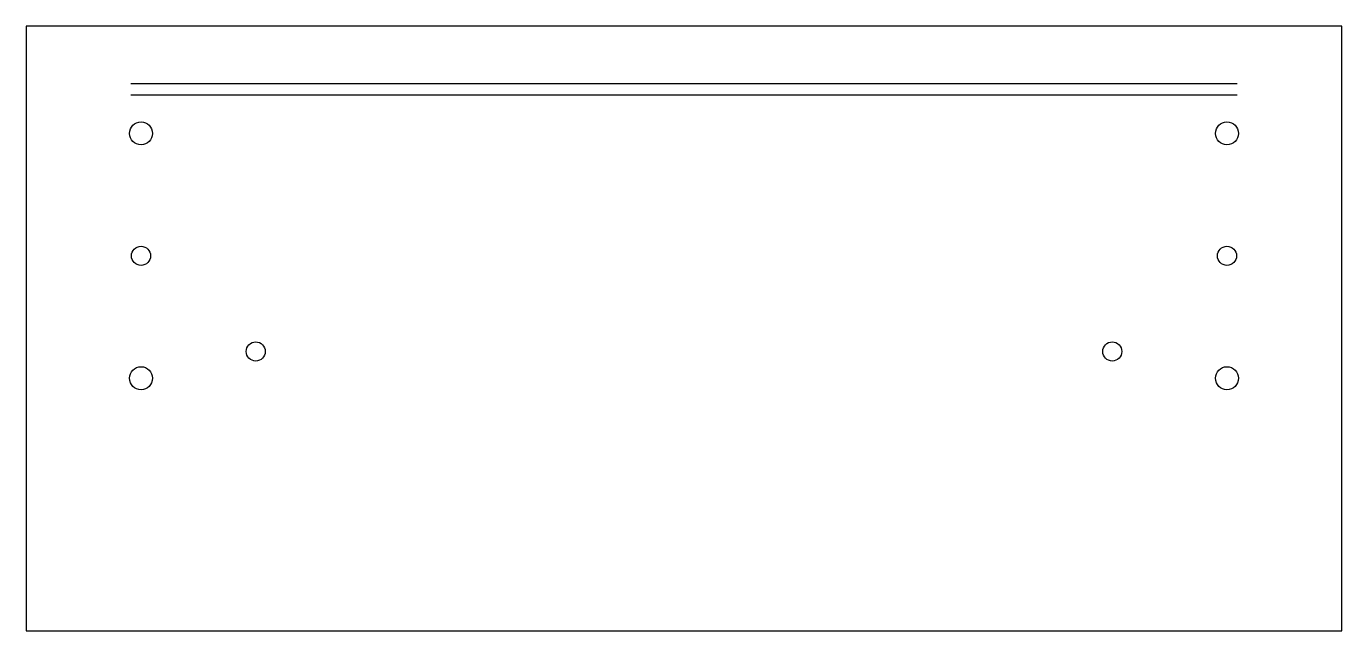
# Model space of a CAD drawing. Extents: x 0 to 344, y 0 to 158.
import ezdxf

# ---------------------------------------------------------------- set-up
doc = ezdxf.new("R2010")
doc.units = 0
for name, color, linetype in [('LAMA7K50', 7, 'CONTINUOUS'), ('LATOE10K50', 7, 'CONTINUOUS'), ('PANEL15K00', 7, 'CONTINUOUS'), ('VERTICA10K00', 7, 'CONTINUOUS'), ('VERTICA12K00', 7, 'CONTINUOUS'), ('VERTICA6K50', 7, 'CONTINUOUS')]:
    doc.layers.add(name, color=color, linetype=linetype)

msp = doc.modelspace()

# ---------------------------------------------------------------- linework, layer by layer
at = {"layer": 'LAMA7K50', "color": 0}
for p, q in [((316.661, 143), (27.339, 143)), ((316.661, 140), (27.339, 140))]:
    msp.add_line(p, q, dxfattribs=at)
at = {"layer": 'LATOE10K50', "color": 0}
for centre in [(60, 73), (284, 73)]:
    msp.add_circle(centre, 2.5, dxfattribs=at)
at = {"layer": 'PANEL15K00', "color": 0}
msp.add_lwpolyline([(0, 0), (344, 0), (344, 158), (0, 158)], close=True, dxfattribs=at)
at = {"layer": 'VERTICA10K00', "color": 0}
for centre in [(30, 98), (314, 98)]:
    msp.add_circle(centre, 2.5, dxfattribs=at)
at = {"layer": 'VERTICA12K00', "color": 0}
for centre in [(30, 130), (314, 130), (30, 66), (314, 66)]:
    msp.add_circle(centre, 3, dxfattribs=at)
at = {"layer": 'VERTICA6K50', "color": 0}
for centre in [(60, 73), (284, 73)]:
    msp.add_circle(centre, 2.5, dxfattribs=at)

doc.saveas('drawing.dxf')
